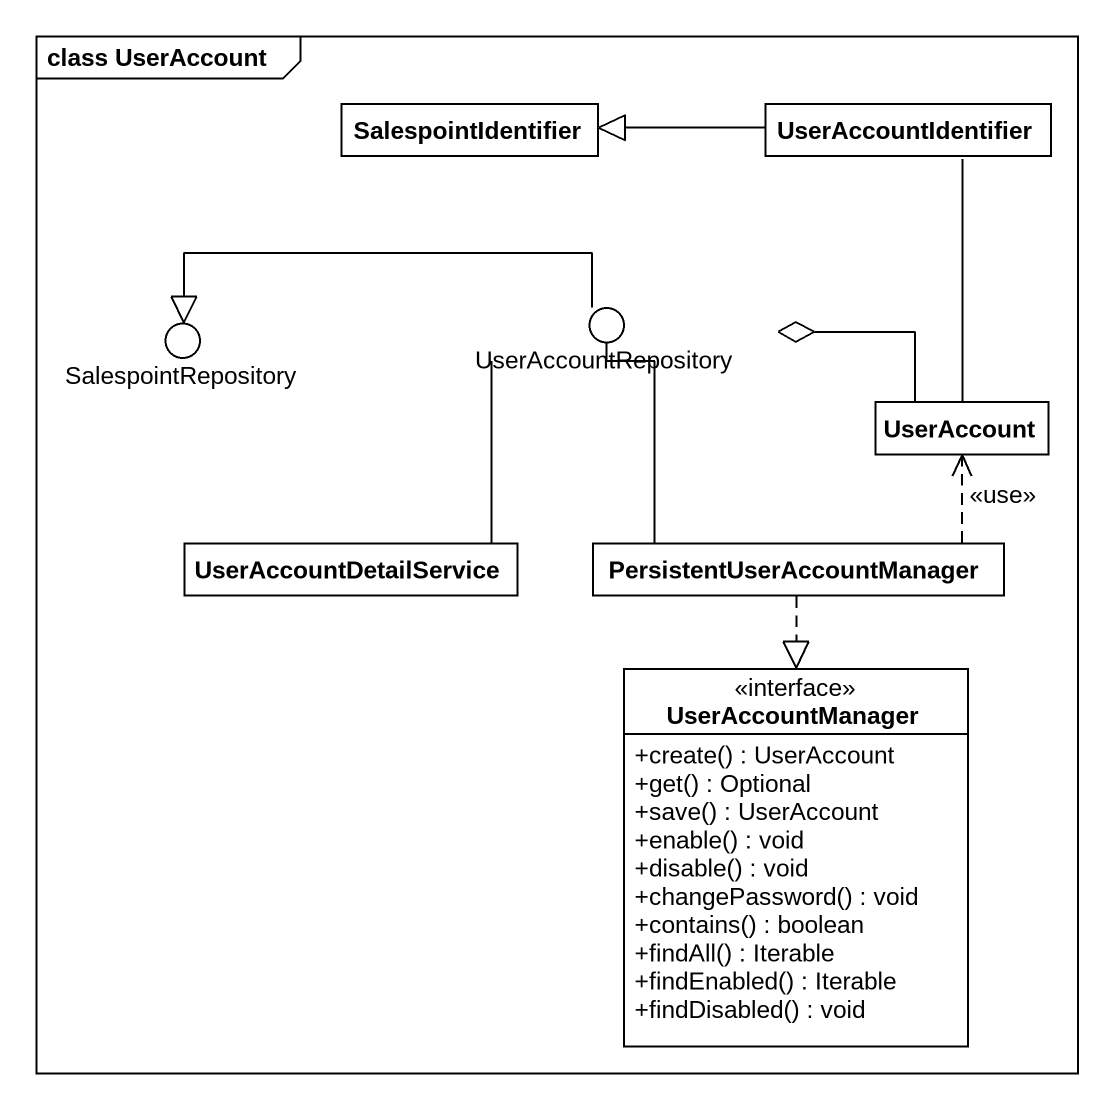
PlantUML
@startuml
mainframe class UserAccount
allowmixing
hide circle
hide empty members
skinparam classAttributeIconSize 0
class SalespointIdentifier
class UserAccountIdentifier
() SalespointRepository
() UserAccountRepository
class UserAccount
class UserAccountDetailService
class PersistentUserAccountManager
interface UserAccountManager {
  +create() : UserAccount
  +get() : Optional
  +save() : UserAccount
  +enable() : void
  +disable() : void
  +changePassword() : void
  +contains() : boolean
  +findAll() : Iterable
  +findEnabled() : Iterable
  +findDisabled() : void
}
UserAccountIdentifier -left-|> SalespointIdentifier
UserAccountIdentifier -- UserAccount
UserAccountRepository -left-|> SalespointRepository
UserAccountRepository o-right- UserAccount
UserAccountRepository -- UserAccountDetailService
PersistentUserAccountManager -up- UserAccountRepository
PersistentUserAccountManager .up.> UserAccount : <<use>>
PersistentUserAccountManager ..|> UserAccountManager
@enduml
